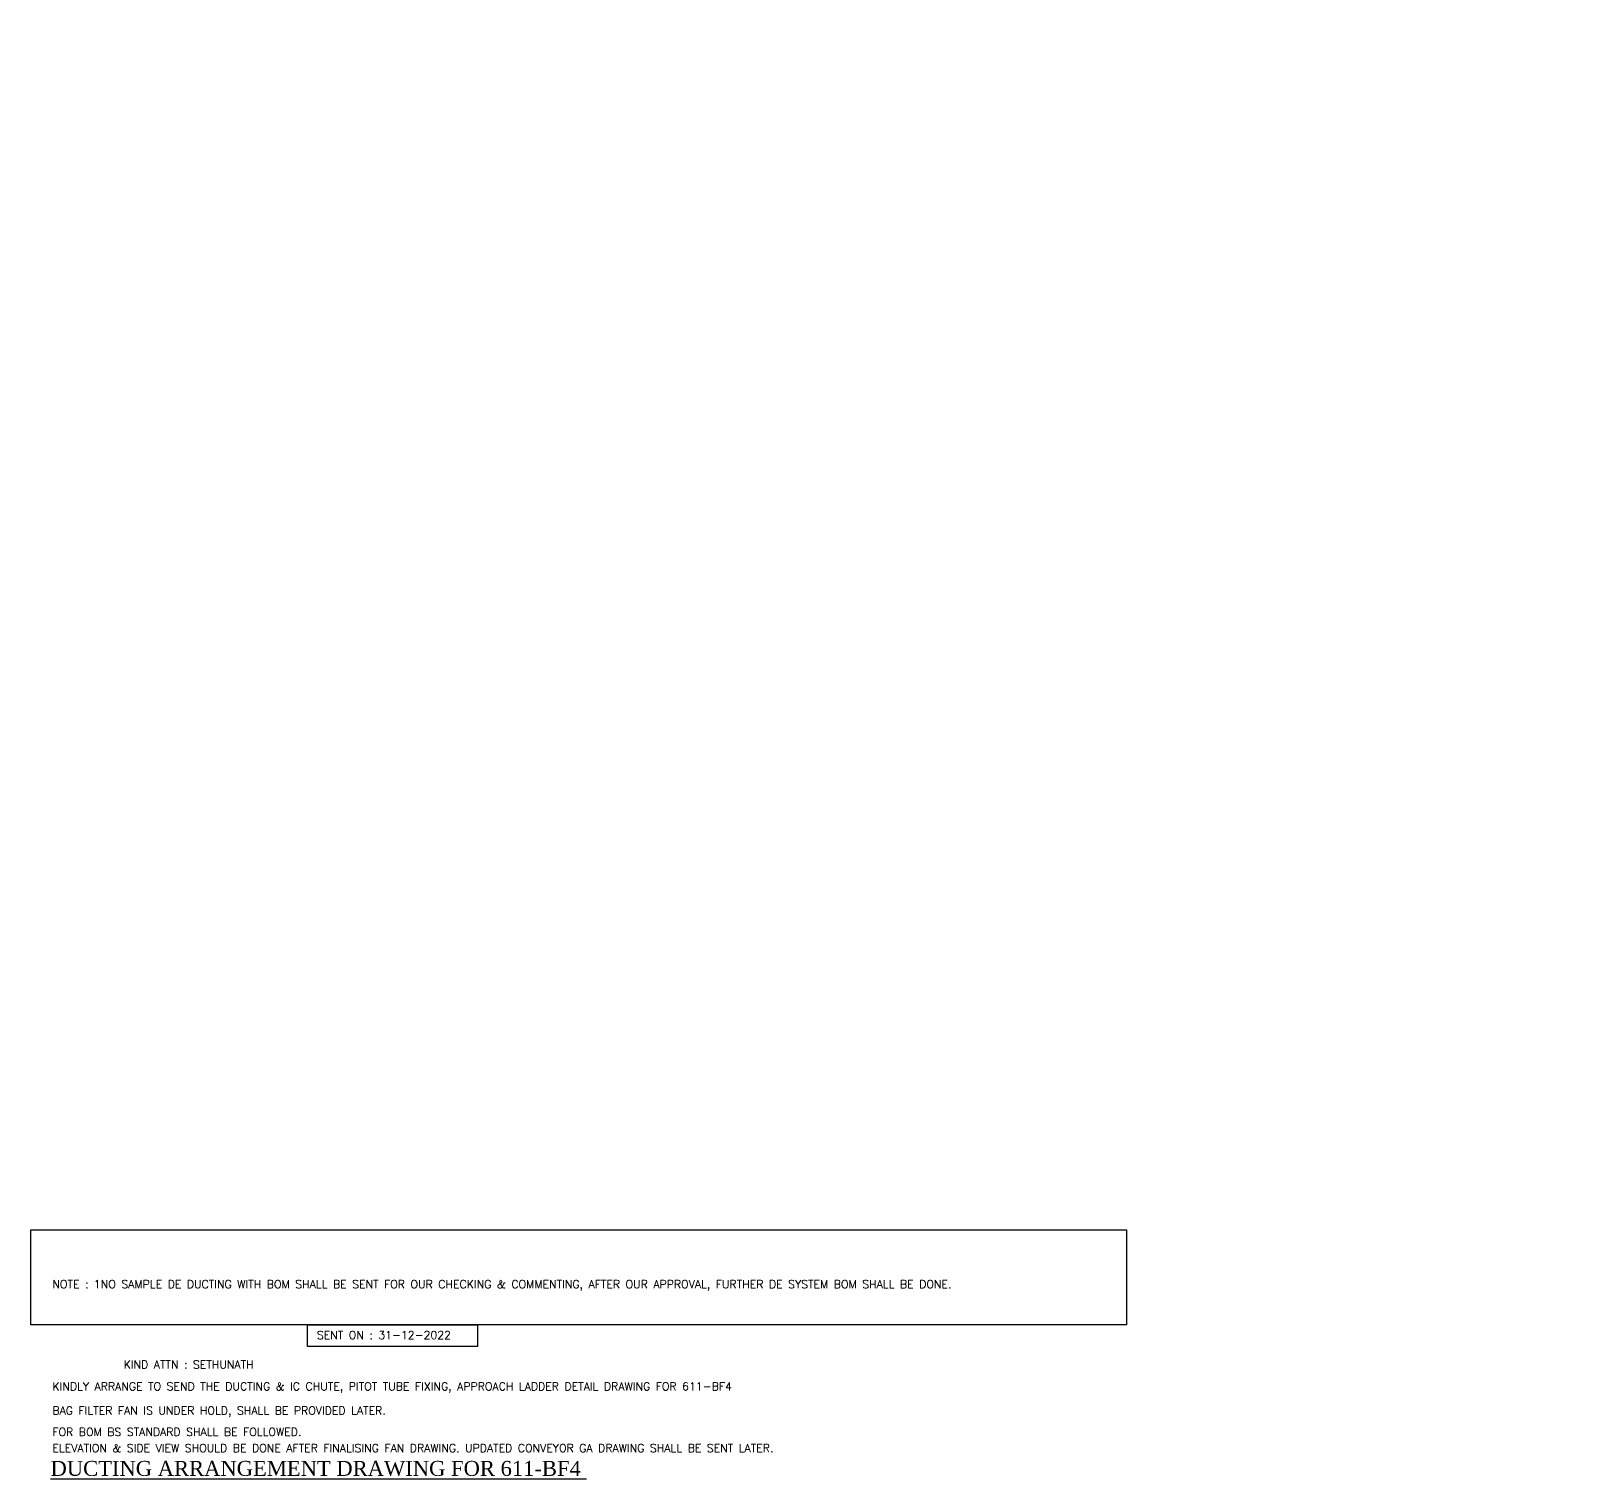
# Model space of a CAD drawing. Header units: millimetres. Extents: x -243837 to -5443, y 40 to 285140.
# Drawn here: x -243837 to -99130, y 149333 to 285140 of the extents above; entities that cross this region are included whole.
import ezdxf

# ---------------------------------------------------------------- set-up
doc = ezdxf.new("R2010")
doc.units = ezdxf.units.MM
doc.layers.add('R-OBJECT', color=2, linetype='Continuous', lineweight=20)
doc.styles.add('KA', font='romans.shx', dxfattribs={"width": 0.7})
doc.styles.add('ROMAND', font='romand.shx', dxfattribs={"width": 0.85})
doc.styles.add('romans', font='romans.shx', dxfattribs={"width": 0.7})
doc.styles.add('TIMES', font='times.ttf')
doc.dimstyles.new('rakesh', dxfattribs={"dimscale": 160, "dimtxt": 2.5, "dimasz": 1, "dimexe": 0.8, "dimexo": 0.8, "dimgap": 1, "dimtad": 1, "dimdec": 0, "dimzin": 0, "dimdsep": 46, "dimtxsty": 'KA', "dimblk": 'OBLIQUE', "dimcen": 1.5, "dimclrd": 1, "dimclre": 1, "dimclrt": 2, "dimadec": 0, "dimazin": 0, "dimtfac": 1, "dimtdec": 0, "dimtmove": 0, "dimatfit": 2, "dimfxl": 0, "dimtolj": 1, "dimtzin": 0, "dimlwd": -1, "dimlwe": -1, "dimarcsym": 1})

# ---------------------------------------------------------------- blocks, each defined once
blk = doc.blocks.new('_Oblique')
at = {"color": 0, "linetype": 'ByBlock', "lineweight": -2}
blk.add_line((-0.5, -0.5), (0.5, 0.5), dxfattribs=at)
blk = doc.blocks.new('*D267')
at = {"layer": 'DEFPOINTS', "color": 0, "ltscale": 10, "transparency": 16777216}
for p in [(-99130, 285140), (-118072, 111168)]:
    blk.add_point(p, dxfattribs=at)
at = {"layer": 'R-OBJECT', "color": 1, "ltscale": 10, "transparency": 16777216}
blk.add_line((-117728, 114328), (-118072, 111168), dxfattribs=at)
at = {"layer": 'R-OBJECT', "color": 1, "ltscale": 10, "transparency": 16777216, "xscale": 160, "yscale": 160, "zscale": 160, "rotation": 263.7862272517605}
blk.add_blockref('_Oblique', (-118072, 111168), dxfattribs=at)
at = {"layer": 'R-OBJECT', "color": 2, "ltscale": 10, "transparency": 16777216, "insert": (-118199, 113320), "char_height": 400, "attachment_point": 5, "rotation": 83.78623, "style": 'KA'}
blk.add_mtext('\\A1;R175000', dxfattribs=at)
blk = doc.blocks.new('*D397')
at = {"layer": 'DEFPOINTS', "color": 0, "ltscale": 10, "transparency": 16777216}
for p in [(-99130, 285140), (-130317, 112941)]:
    blk.add_point(p, dxfattribs=at)
at = {"layer": 'R-OBJECT', "color": 1, "ltscale": 10, "transparency": 16777216}
blk.add_line((-129734, 116158), (-130317, 112941), dxfattribs=at)
at = {"layer": 'R-OBJECT', "color": 1, "ltscale": 10, "transparency": 16777216, "xscale": 160, "yscale": 160, "zscale": 160, "rotation": 259.7343612702829}
blk.add_blockref('_Oblique', (-130317, 112941), dxfattribs=at)
at = {"layer": 'R-OBJECT', "color": 2, "ltscale": 10, "transparency": 16777216, "insert": (-130276, 115186), "char_height": 400, "attachment_point": 5, "rotation": 79.73436, "style": 'KA'}
blk.add_mtext('\\A1;R175000', dxfattribs=at)

msp = doc.modelspace()

# ---------------------------------------------------------------- linework, layer by layer
at = {"color": 6, "elevation": 319.57}
for points in [[(-243836.72, 172776.8), (-141167.11, 172776.8), (-141167.11, 163874.33), (-243836.72, 163874.33)], [(-217914.09, 163874.33), (-201991.27, 163874.33), (-201991.27, 161849.92), (-217914.09, 161849.92)]]:
    msp.add_lwpolyline(points, close=True, dxfattribs=at)

# ---------------------------------------------------------------- texts
at = {"color": 4}
for s, height, style, p in [('NOTE : 1NO SAMPLE DE DUCTING WITH BOM SHALL BE SENT FOR OUR CHECKING & COMMENTING, AFTER OUR APPROVAL, FURTHER DE SYSTEM BOM SHALL BE DONE.', 750, 'ROMAND', (-241822.26, 167318.12, 319.57)), ('%%UDUCTING ARRANGEMENT DRAWING FOR 611-BF4 ', 1400, 'TIMES', (-241995.77, 149731.6, 346.29))]:
    msp.add_text(s, height=height, dxfattribs=dict(at, style=style)).set_placement(p)
at = {"style": 'romans'}
for s, p in [('SENT ON : 31-12-2022', (-217036.22, 162549.4, 319.57)), ('KIND ATTN : SETHUNATH', (-235145.42, 159783.94, 319.57)), ('KINDLY ARRANGE TO SEND THE DUCTING & IC CHUTE, PITOT TUBE FIXING, APPROACH LADDER DETAIL DRAWING FOR 611-BF4', (-241822.26, 157742.67, 319.57)), ('BAG FILTER FAN IS UNDER HOLD, SHALL BE PROVIDED LATER.', (-241822.26, 155476.81, 319.57))]:
    msp.add_text(s, height=750, dxfattribs=at).set_placement(p)
at = {"color": 1, "style": 'ROMAND'}
for s, p in [('FOR BOM BS STANDARD SHALL BE FOLLOWED.', (-241822.26, 153473.8, 319.57)), ('ELEVATION & SIDE VIEW SHOULD BE DONE AFTER FINALISING FAN DRAWING. UPDATED CONVEYOR GA DRAWING SHALL BE SENT LATER.', (-241822.26, 151958.67, 319.57))]:
    msp.add_text(s, height=750, dxfattribs=at).set_placement(p)

# ---------------------------------------------------------------- dimensions: what is measured, and where the dimension line sits
at = {"layer": 'R-OBJECT', "ltscale": 10}
for mpoint, picture, middle in [((-130316.98, 112941.4), '*D397', (-129922.05, 115121.99)), ((-118071.56, 111168.15), '*D267', (-117841.57, 113280.56))]:
    dim = msp.add_radius_dim(center=(-99129.86, 285140.02), mpoint=mpoint, dimstyle='rakesh', override={"dimexe": 1.2, "dimatfit": 3, "dimfxl": 0.18}, dxfattribs=at)
    dim.commit()
    dim.dimension.update_dxf_attribs({"geometry": picture, "text_midpoint": middle, "dimtype": 164})

doc.saveas('drawing.dxf')
